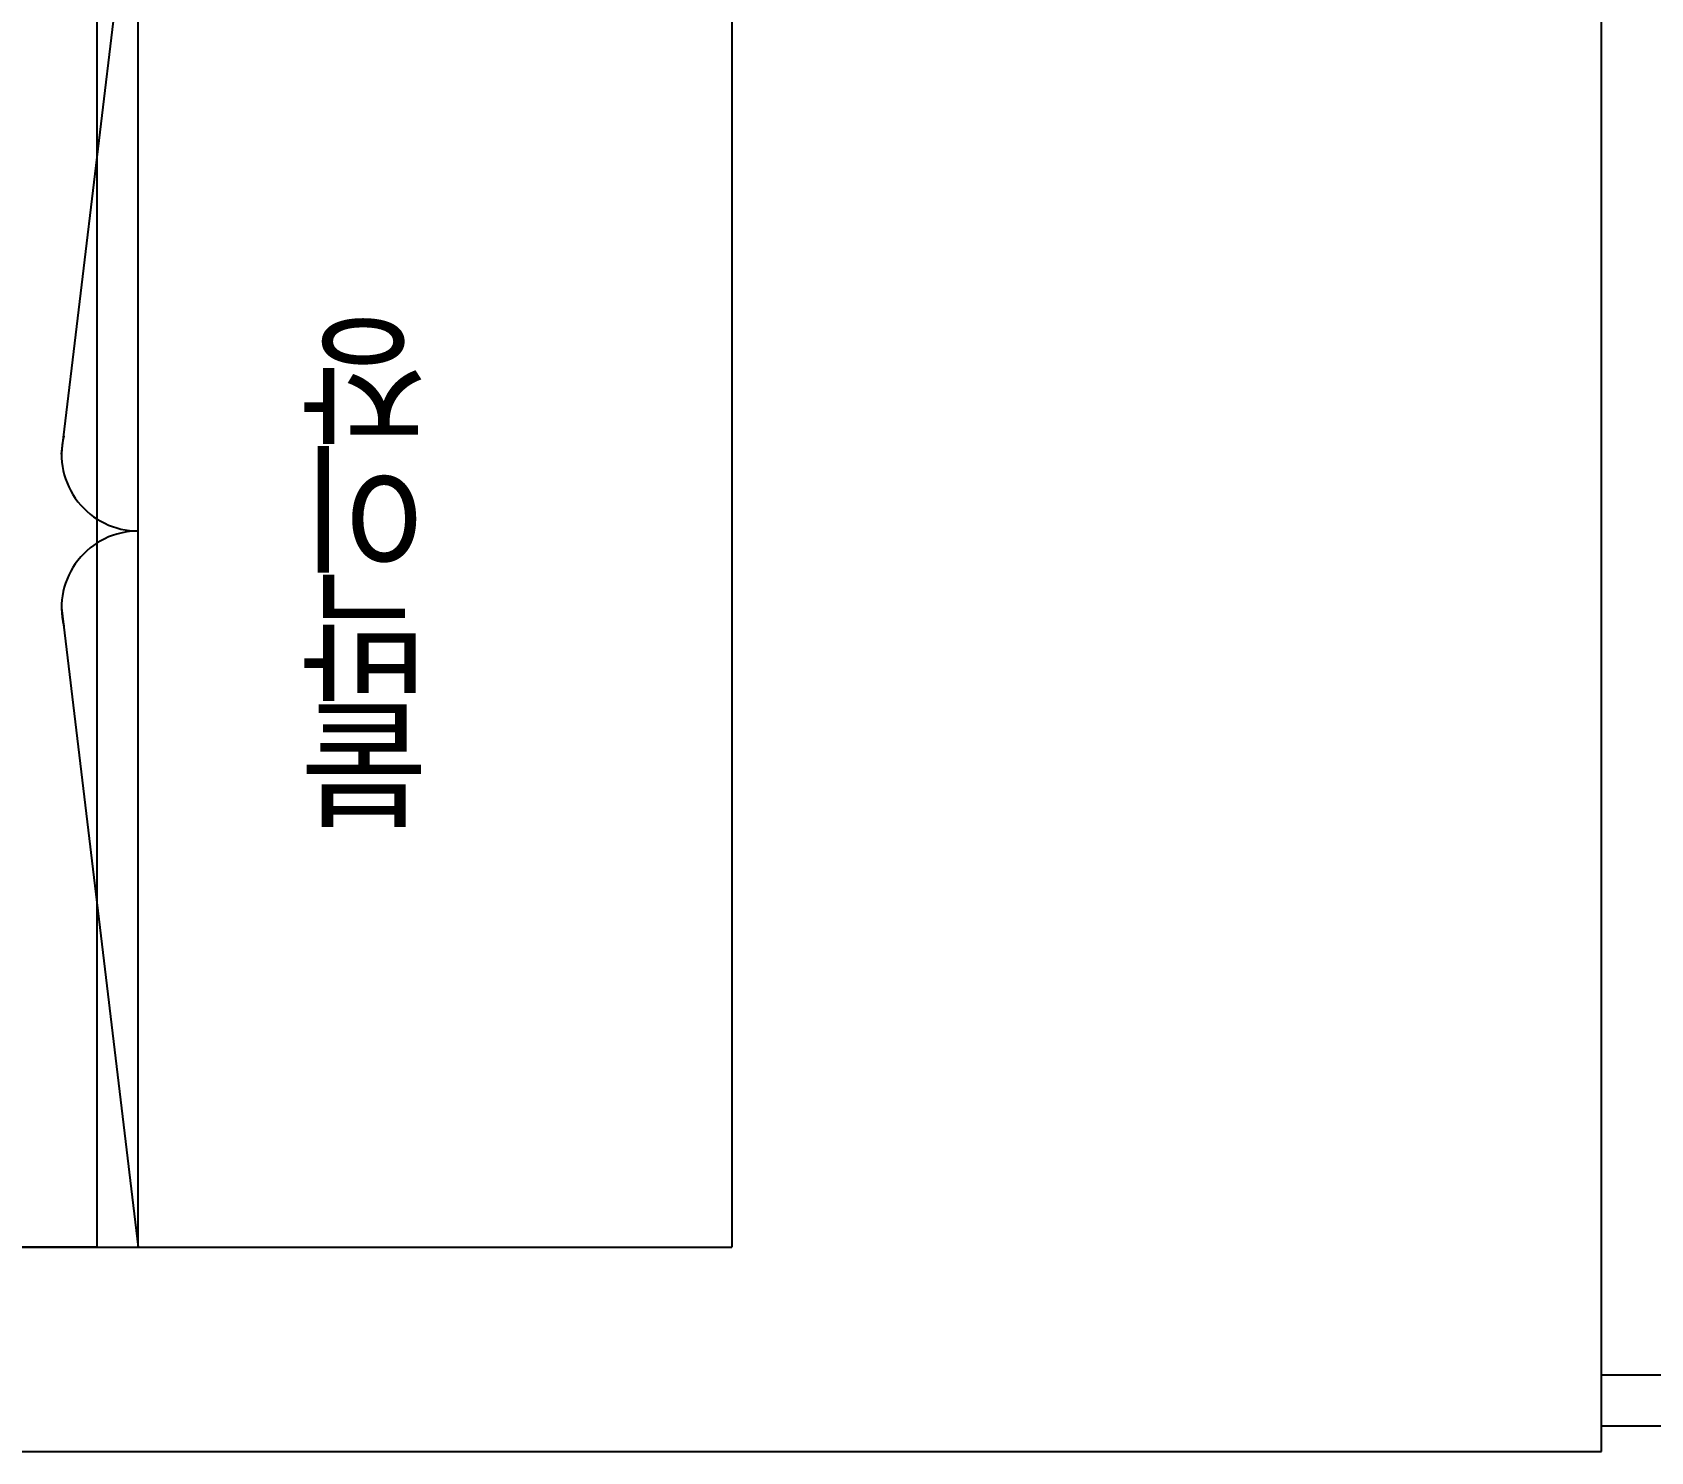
# Model space of a CAD drawing. Header units: millimetres. Extents: x -41292 to 298682, y -22072 to 33155.
# Drawn here: x 35181 to 36763, y -8419 to -7032 of the extents above; entities that cross this region are included whole.
import ezdxf

# ---------------------------------------------------------------- set-up
doc = ezdxf.new("R2010")
doc.units = ezdxf.units.MM
for name, color, linetype in [('0-ELC TEXT', 7, 'Continuous'), ('가구', 8, 'Continuous'), ('벽1', 2, 'Continuous'), ('틀', 8, 'Continuous')]:
    doc.layers.add(name, color=color, linetype=linetype)
doc.styles.add('코레일둥고', font='@Microsoft JhengHei Light.ttf')

# ---------------------------------------------------------------- blocks, each defined once
blk = doc.blocks.new('rmfnasesx')
for p, q in [((62707.9, 7293), (62707.9, 8693)), ((63327.9, 8693), (63327.9, 7293)), ((64177.9, 7093), (64177.9, 8593)), ((62707.9, 7293), (62417.9, 7293)), ((62707.9, 7293), (63327.9, 7293))]:
    blk.add_line(p, q)

msp = doc.modelspace()

# ---------------------------------------------------------------- linework, layer by layer
at = {"layer": '가구'}
for p, q in [((35209.67, -7444.42), (35284.67, -6819.42)), ((35284.67, -8219.42), (35284.67, -6819.42)), ((35209.67, -7594.42), (35284.67, -8219.42))]:
    msp.add_line(p, q, dxfattribs=at)
for centre, start, end in [((35284.67, -7444.42), 166.31445, 270), ((35284.67, -7594.42), 90, 193.68555)]:
    msp.add_arc(centre, 75, start, end, dxfattribs=at)
at = {"layer": '벽1'}
for p, q in [((35864.67, -6819.42), (35864.67, -8219.42)), ((36714.67, -8419.42), (36714.67, -6919.42)), ((35034.67, -8219.42), (35864.67, -8219.42)), ((35034.67, -8419.42), (36714.67, -8419.42))]:
    msp.add_line(p, q, dxfattribs=at)
at = {"layer": '틀'}
msp.add_lwpolyline([(36714.67, -8344.42), (37514.67, -8344.42), (37514.67, -8394.42), (36714.67, -8394.42)], close=True, dxfattribs=at)

# ---------------------------------------------------------------- block references
msp.add_blockref('rmfnasesx', (-27463.27, -15512.43))

# ---------------------------------------------------------------- texts
at = {"layer": '0-ELC TEXT', "style": '코레일둥고'}
msp.add_text('붙박이장', height=100, rotation=90, dxfattribs=at).set_placement((35551.28, -7818.18))

doc.saveas('drawing.dxf')
